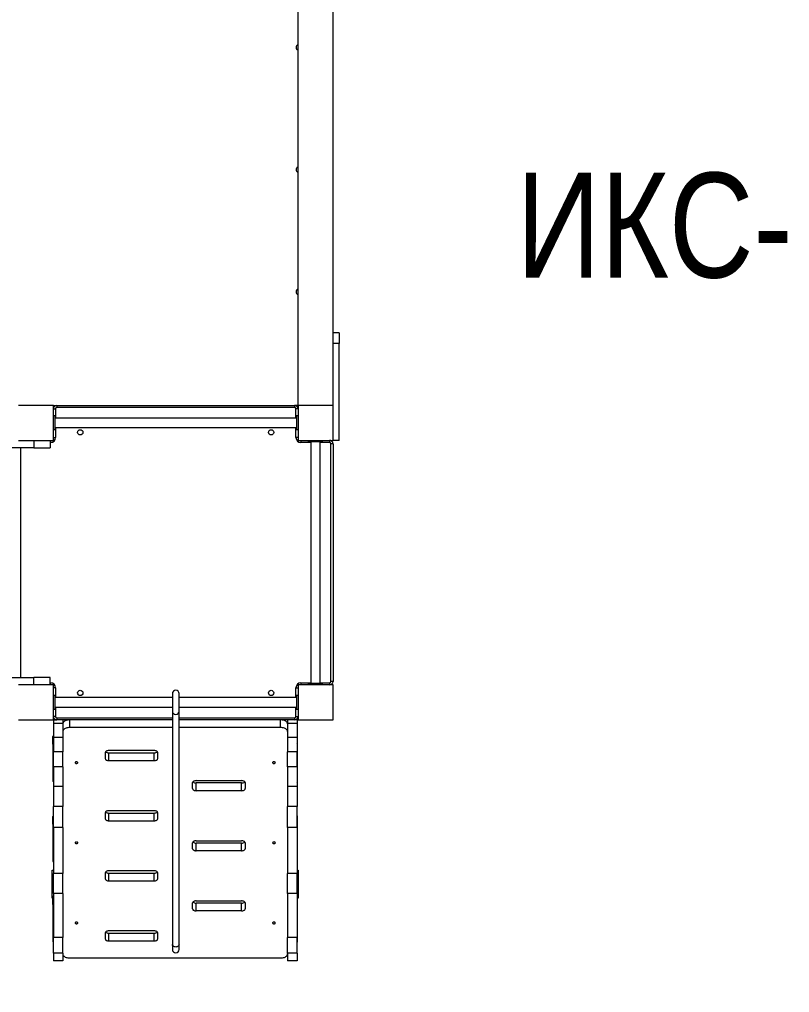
# Model space of a CAD drawing. Header units: millimetres. Extents: x -9848 to 7178, y -5300 to 6667.
# Drawn here: x -3435 to -1232, y -1753 to 1033 of the extents above; entities that cross this region are included whole.
import ezdxf

# ---------------------------------------------------------------- set-up
doc = ezdxf.new("R2010")
doc.units = ezdxf.units.MM
for name, color, linetype in [('DIKOM_АРТИКУЛ', 7, 'Continuous'), ('DIKOM_ОБЪЕКТ', 7, 'Continuous'), ('DIKOM_РАЗМЕР_ЗОНА', 7, 'Continuous'), ('DIKOM_РАЗМЕР_ОБЪЕКТА', 7, 'Continuous')]:
    doc.layers.add(name, color=color, linetype=linetype)
doc.styles.add('style1', font='arial.ttf', dxfattribs={"width": 0.8})
doc.dimstyles.new('1-50', dxfattribs={"dimtxt": 300, "dimasz": 200, "dimexe": 100, "dimexo": 0, "dimgap": 100, "dimtad": 0, "dimdec": 0, "dimtxsty": 'style1', "dimcen": 0, "dimclrd": 7, "dimclre": 7, "dimadec": 1, "dimazin": 2, "dimtfac": 1, "dimtdec": 0, "dimtmove": 1, "dimatfit": 3, "dimfxl": 0, "dimlwd": 25, "dimlwe": 18, "dimarcsym": 0})

# ---------------------------------------------------------------- blocks, each defined once
blk = doc.blocks.new('*D21')
at = {"layer": 'Defpoints', "color": 0, "transparency": 16777216}
for p in [(4614.2, 781.1), (-7848.5, -207.2), (-7848.5, -4134.2)]:
    blk.add_point(p, dxfattribs=at)
at = {"layer": 'DIKOM_РАЗМЕР_ОБЪЕКТА', "color": 7, "lineweight": 18, "transparency": 16777216}
for p, q in [((4614.2, 781.1), (4614.2, -4234.2)), ((-7848.5, -207.2), (-7848.5, -4234.2))]:
    blk.add_line(p, q, dxfattribs=at)
at = {"layer": 'DIKOM_РАЗМЕР_ОБЪЕКТА', "color": 7, "lineweight": 25, "transparency": 16777216}
for p, q in [((-7648.5, -4134.2), (-2616.9, -4134.2)), ((4414.2, -4134.2), (-1537.1, -4134.2))]:
    blk.add_line(p, q, dxfattribs=at)
at = {"layer": 'DIKOM_РАЗМЕР_ОБЪЕКТА', "color": 7, "transparency": 16777216}
for points in [[(-7648.5, -4100.8), (-7648.5, -4167.5), (-7848.5, -4134.2)], [(4414.2, -4100.8), (4414.2, -4167.5), (4614.2, -4134.2)]]:
    blk.add_solid(points, dxfattribs=at)
at = {"layer": 'DIKOM_РАЗМЕР_ОБЪЕКТА', "color": 0, "transparency": 16777216, "insert": (-2077, -4134.2), "char_height": 300, "attachment_point": 5, "style": 'style1'}
blk.add_mtext('12450', dxfattribs=at)
blk = doc.blocks.new('*D19')
at = {"layer": 'Defpoints', "color": 0, "transparency": 16777216}
for p in [(6614.2, 297.4), (-9848.5, -323.2), (6614.2, -5102.9)]:
    blk.add_point(p, dxfattribs=at)
at = {"layer": 'DIKOM_РАЗМЕР_ЗОНА', "color": 7, "lineweight": 18, "transparency": 16777216}
for p, q in [((6614.2, 297.4), (6614.2, -5202.9)), ((-9848.5, -323.2), (-9848.5, -5202.9))]:
    blk.add_line(p, q, dxfattribs=at)
at = {"layer": 'DIKOM_РАЗМЕР_ЗОНА', "color": 7, "lineweight": 25, "transparency": 16777216}
for p, q in [((-9648.5, -5102.9), (-2606.9, -5102.9)), ((6414.2, -5102.9), (-1527.1, -5102.9))]:
    blk.add_line(p, q, dxfattribs=at)
at = {"layer": 'DIKOM_РАЗМЕР_ЗОНА', "color": 7, "transparency": 16777216}
for points in [[(-9648.5, -5069.6), (-9648.5, -5136.3), (-9848.5, -5102.9)], [(6414.2, -5069.6), (6414.2, -5136.3), (6614.2, -5102.9)]]:
    blk.add_solid(points, dxfattribs=at)
at = {"layer": 'DIKOM_РАЗМЕР_ЗОНА', "color": 0, "transparency": 16777216, "insert": (-2067, -5102.9), "char_height": 300, "attachment_point": 5, "style": 'style1'}
blk.add_mtext('16450', dxfattribs=at)

msp = doc.modelspace()

# ---------------------------------------------------------------- linework, layer by layer
at = {"layer": 'DIKOM_ОБЪЕКТ', "color": 7, "linetype": 'Continuous', "lineweight": 15}
for p, q in [((-2638.1, -72.2), (-2638.1, 1538)), ((-2538.1, -72.2), (-2538.1, 1533)), ((-2520.1, 135.4), (-2538.1, 135.4)), ((-2520.1, 135.4), (-2520.1, 105.4)), ((-2520.1, 105.4), (-2538.1, 105.4)), ((-2538.1, -172.2), (-2538.1, 105.4)), ((-2520.1, -172.2), (-2520.1, 105.4)), ((-3338.1, -72.2), (-3438.1, -72.2)), ((-3338.1, -172.2), (-3338.1, -72.2)), ((-3338.1, -72.2), (-3328.1, -72.2)), ((-3338.1, -82.2), (-3332.1, -82.2)), ((-3332.1, -82.2), (-3332.1, -108.7)), ((-3328.1, -72.2), (-3328.1, -78.2)), ((-3328.1, -72.2), (-2648.1, -72.2)), ((-2648.1, -78.2), (-3328.1, -78.2)), ((-2648.1, -72.2), (-2648.1, -78.2)), ((-2638.1, -72.2), (-2648.1, -72.2)), ((-2638.1, -82.2), (-2644.1, -82.2)), ((-2644.1, -108.7), (-2644.1, -82.2)), ((-2538.1, -72.2), (-2638.1, -72.2)), ((-2638.1, -72.2), (-2638.1, -172.2)), ((-2538.1, -172.2), (-2538.1, -72.2)), ((-3334.1, -102.2), (-3338.1, -102.2)), ((-3334.1, -102.2), (-3334.1, -142.2)), ((-2642.1, -108.7), (-3334.1, -108.7)), ((-2638.1, -102.2), (-2642.1, -102.2)), ((-2642.1, -102.2), (-2642.1, -142.2)), ((-3334.1, -135.7), (-2642.1, -135.7)), ((-3332.1, -135.7), (-3332.1, -164.2)), ((-2644.1, -164.2), (-2644.1, -135.7)), ((-3334.1, -142.2), (-3338.1, -142.2)), ((-3338.1, -164.2), (-3332.1, -164.2)), ((-2638.1, -164.2), (-2644.1, -164.2)), ((-2638.1, -142.2), (-2642.1, -142.2)), ((-3393.6, -193.2), (-3652.7, -193.2)), ((-3438.1, -172.2), (-3338.1, -172.2)), ((-3432.1, -193.2), (-3432.1, -851.2)), ((-3393.6, -172.2), (-3393.6, -193.2)), ((-3393.6, -193.2), (-3347.6, -193.2)), ((-3347.6, -172.2), (-3347.6, -193.2)), ((-3346.1, -178.2), (-3347.6, -178.2)), ((-3346.1, -172.2), (-3346.1, -178.2)), ((-2638.1, -172.2), (-2538.1, -172.2)), ((-2630.1, -172.2), (-2630.1, -178.2)), ((-2601.6, -178.2), (-2630.1, -178.2)), ((-2608.1, -176.2), (-2608.1, -172.2)), ((-2568.1, -176.2), (-2608.1, -176.2)), ((-2601.6, -176.2), (-2601.6, -868.2)), ((-2574.6, -868.2), (-2574.6, -176.2)), ((-2548.1, -178.2), (-2574.6, -178.2)), ((-2568.1, -176.2), (-2568.1, -172.2)), ((-2548.1, -172.2), (-2548.1, -178.2)), ((-2544.1, -862.2), (-2544.1, -182.2)), ((-2538.1, -182.2), (-2544.1, -182.2)), ((-2520.1, -172.2), (-2538.1, -172.2)), ((-2538.1, -182.2), (-2538.1, -862.2)), ((-3652.7, -851.2), (-3393.6, -851.2)), ((-3393.6, -872.2), (-3393.6, -851.2)), ((-3347.6, -851.2), (-3393.6, -851.2)), ((-3347.6, -872.2), (-3347.6, -851.2)), ((-2538.1, -862.2), (-2544.1, -862.2)), ((-3338.1, -872.2), (-3438.1, -872.2)), ((-3347.6, -866.2), (-3346.1, -866.2)), ((-3346.1, -866.2), (-3346.1, -872.2)), ((-3338.1, -972.2), (-3338.1, -872.2)), ((-3332.1, -880.2), (-3338.1, -880.2)), ((-3332.1, -880.2), (-3332.1, -908.7)), ((-2644.1, -880.2), (-2638.1, -880.2)), ((-2644.1, -908.7), (-2644.1, -880.2)), ((-2538.1, -872.2), (-2638.1, -872.2)), ((-2638.1, -872.2), (-2638.1, -972.2)), ((-2630.1, -866.2), (-2630.1, -872.2)), ((-2630.1, -866.2), (-2601.6, -866.2)), ((-2608.1, -872.2), (-2608.1, -868.2)), ((-2568.1, -868.2), (-2608.1, -868.2)), ((-2574.6, -866.2), (-2548.1, -866.2)), ((-2568.1, -872.2), (-2568.1, -868.2)), ((-2548.1, -866.2), (-2548.1, -872.2)), ((-2538.1, -972.2), (-2538.1, -872.2)), ((-3334.1, -902.2), (-3338.1, -902.2)), ((-3334.1, -902.2), (-3334.1, -942.2)), ((-2997.6, -908.7), (-3334.1, -908.7)), ((-2997.6, -897.2), (-2997.6, -947.2)), ((-2978.6, -947.2), (-2978.6, -897.2)), ((-2642.1, -908.7), (-2978.6, -908.7)), ((-2638.1, -902.2), (-2642.1, -902.2)), ((-2642.1, -902.2), (-2642.1, -942.2)), ((-3334.1, -942.2), (-3338.1, -942.2)), ((-3334.1, -935.7), (-2997.6, -935.7)), ((-3332.1, -935.7), (-3332.1, -962.2)), ((-2997.6, -935.7), (-2997.6, -1615.7)), ((-2978.6, -1615.7), (-2978.6, -935.7)), ((-2978.6, -935.7), (-2642.1, -935.7)), ((-2644.1, -962.2), (-2644.1, -935.7)), ((-2638.1, -942.2), (-2642.1, -942.2)), ((-3438.1, -972.2), (-3338.1, -972.2)), ((-3332.1, -962.2), (-3338.1, -962.2)), ((-3311.1, -972.2), (-3338.1, -972.2)), ((-3338.1, -972.2), (-3338.1, -982.2)), ((-3338.1, -972.2), (-3328.1, -972.2)), ((-3328.1, -966.2), (-3328.1, -972.2)), ((-3328.1, -966.2), (-2997.6, -966.2)), ((-2997.6, -972.2), (-3328.1, -972.2)), ((-3311.1, -972.2), (-3311.1, -982.2)), ((-3291.1, -994.3), (-3291.1, -972.2)), ((-2978.6, -966.2), (-2648.1, -966.2)), ((-2648.1, -972.2), (-2978.6, -972.2)), ((-2688.1, -994.3), (-2688.1, -972.2)), ((-2641.1, -972.2), (-2668.1, -972.2)), ((-2668.1, -972.2), (-2668.1, -982.2)), ((-2648.1, -966.2), (-2648.1, -972.2)), ((-2638.1, -972.2), (-2648.1, -972.2)), ((-2644.1, -962.2), (-2638.1, -962.2)), ((-2641.1, -972.2), (-2641.1, -982.2)), ((-2638.1, -972.2), (-2538.1, -972.2)), ((-3311.1, -982.2), (-3338.1, -982.2)), ((-3338.1, -982.2), (-3338.1, -1023.1)), ((-3311.1, -982.2), (-3311.1, -1023.1)), ((-2997.6, -994.3), (-3291.1, -994.3)), ((-2688.1, -994.3), (-2978.6, -994.3)), ((-2641.1, -982.2), (-2668.1, -982.2)), ((-2668.1, -982.2), (-2668.1, -1023.1)), ((-2641.1, -982.2), (-2641.1, -1023.1)), ((-3339.6, -1041.9), (-3339.6, -1019.8)), ((-3311.1, -1023.1), (-3338.1, -1023.1)), ((-3338.1, -1023.1), (-3338.1, -1064.2)), ((-3311.1, -1023.1), (-3311.1, -1064.2)), ((-2641.1, -1023.1), (-2668.1, -1023.1)), ((-2668.1, -1023.1), (-2668.1, -1064.2)), ((-2641.1, -1023.1), (-2641.1, -1064.2)), ((-2639.6, -1041.9), (-2639.6, -1019.8)), ((-3339.6, -1041.9), (-3339.6, -1147.5)), ((-2639.6, -1147.5), (-2639.6, -1041.9)), ((-3311.1, -1064.2), (-3338.1, -1064.2)), ((-3338.1, -1106.8), (-3338.1, -1064.2)), ((-3311.1, -1106.8), (-3311.1, -1064.2)), ((-3189.6, -1066), (-3189.6, -1083.2)), ((-3049.6, -1060.3), (-3179.6, -1060.3)), ((-3179.6, -1088.9), (-3179.6, -1066.8)), ((-3179.6, -1066.8), (-3049.6, -1066.8)), ((-3049.6, -1088.9), (-3049.6, -1066.8)), ((-3039.6, -1083.2), (-3039.6, -1066)), ((-2641.1, -1064.2), (-2668.1, -1064.2)), ((-2668.1, -1106.8), (-2668.1, -1064.2)), ((-2641.1, -1106.8), (-2641.1, -1064.2)), ((-3311.1, -1106.8), (-3338.1, -1106.8)), ((-3338.1, -1106.8), (-3338.1, -1162.7)), ((-3311.1, -1106.8), (-3311.1, -1162.7)), ((-3179.6, -1088.9), (-3049.6, -1088.9)), ((-2641.1, -1106.8), (-2668.1, -1106.8)), ((-2668.1, -1106.8), (-2668.1, -1162.7)), ((-2641.1, -1106.8), (-2641.1, -1162.7)), ((-3311.1, -1162.7), (-3338.1, -1162.7)), ((-3338.1, -1162.7), (-3338.1, -1220.1)), ((-3311.1, -1162.7), (-3311.1, -1220.1)), ((-2939.6, -1169.2), (-2939.6, -1152)), ((-2929.6, -1146.3), (-2799.6, -1146.3)), ((-2929.6, -1175), (-2929.6, -1152.9)), ((-2799.6, -1152.9), (-2929.6, -1152.9)), ((-2799.6, -1175), (-2799.6, -1152.9)), ((-2789.6, -1152), (-2789.6, -1169.2)), ((-2641.1, -1162.7), (-2668.1, -1162.7)), ((-2668.1, -1162.7), (-2668.1, -1220.1)), ((-2641.1, -1162.7), (-2641.1, -1220.1)), ((-2799.6, -1175), (-2929.6, -1175)), ((-3311.1, -1220.1), (-3338.1, -1220.1)), ((-3338.1, -1279.9), (-3338.1, -1220.1)), ((-3311.1, -1279.9), (-3311.1, -1220.1)), ((-2641.1, -1220.1), (-2668.1, -1220.1)), ((-2668.1, -1279.9), (-2668.1, -1220.1)), ((-2641.1, -1279.9), (-2641.1, -1220.1)), ((-3339.6, -1271.3), (-3339.6, -1249.2)), ((-3189.6, -1238.1), (-3189.6, -1255.3)), ((-3049.6, -1232.3), (-3179.6, -1232.3)), ((-3179.6, -1261), (-3179.6, -1238.9)), ((-3179.6, -1238.9), (-3049.6, -1238.9)), ((-3049.6, -1261), (-3049.6, -1238.9)), ((-3039.6, -1255.3), (-3039.6, -1238.1)), ((-2639.6, -1271.3), (-2639.6, -1249.2)), ((-3339.6, -1271.3), (-3339.6, -1376.9)), ((-3311.1, -1279.9), (-3338.1, -1279.9)), ((-3338.1, -1279.9), (-3338.1, -1412)), ((-3311.1, -1279.9), (-3311.1, -1412)), ((-3179.6, -1261), (-3049.6, -1261)), ((-2641.1, -1279.9), (-2668.1, -1279.9)), ((-2668.1, -1279.9), (-2668.1, -1412)), ((-2641.1, -1279.9), (-2641.1, -1412)), ((-2639.6, -1376.9), (-2639.6, -1271.3)), ((-2939.6, -1341.3), (-2939.6, -1324.1)), ((-2929.6, -1318.4), (-2799.6, -1318.4)), ((-2929.6, -1347.1), (-2929.6, -1324.9)), ((-2799.6, -1324.9), (-2929.6, -1324.9)), ((-2799.6, -1347.1), (-2799.6, -1324.9)), ((-2789.6, -1324.1), (-2789.6, -1341.3)), ((-2799.6, -1347.1), (-2929.6, -1347.1)), ((-3341.1, -1482.3), (-3341.1, -1402.3)), ((-3341.1, -1402.3), (-3338.1, -1402.3)), ((-3311.1, -1412), (-3338.1, -1412)), ((-3338.1, -1469.6), (-3338.1, -1412)), ((-3311.1, -1469.6), (-3311.1, -1412)), ((-3189.6, -1410.1), (-3189.6, -1427.4)), ((-3049.6, -1404.4), (-3179.6, -1404.4)), ((-3179.6, -1433.1), (-3179.6, -1411)), ((-3179.6, -1411), (-3049.6, -1411)), ((-3049.6, -1433.1), (-3049.6, -1411)), ((-3039.6, -1427.4), (-3039.6, -1410.1)), ((-2641.1, -1412), (-2668.1, -1412)), ((-2668.1, -1469.6), (-2668.1, -1412)), ((-2641.1, -1402.3), (-2638.1, -1402.3)), ((-2641.1, -1469.6), (-2641.1, -1412)), ((-2638.1, -1402.3), (-2638.1, -1482.3)), ((-3179.6, -1433.1), (-3049.6, -1433.1)), ((-3311.1, -1469.6), (-3338.1, -1469.6)), ((-3338.1, -1469.6), (-3338.1, -1595.2)), ((-3311.1, -1469.6), (-3311.1, -1595.2)), ((-2641.1, -1469.6), (-2668.1, -1469.6)), ((-2668.1, -1469.6), (-2668.1, -1595.2)), ((-2641.1, -1469.6), (-2641.1, -1595.2)), ((-3339.6, -1482.3), (-3341.1, -1482.3)), ((-3339.6, -1500.8), (-3339.6, -1478.7)), ((-3339.6, -1500.8), (-3339.6, -1606.3)), ((-2939.6, -1513.4), (-2939.6, -1496.2)), ((-2929.6, -1490.5), (-2799.6, -1490.5)), ((-2929.6, -1519.1), (-2929.6, -1497)), ((-2799.6, -1497), (-2929.6, -1497)), ((-2799.6, -1519.1), (-2799.6, -1497)), ((-2789.6, -1496.2), (-2789.6, -1513.4)), ((-2639.6, -1500.8), (-2639.6, -1478.7)), ((-2638.1, -1482.3), (-2639.6, -1482.3)), ((-2639.6, -1606.3), (-2639.6, -1500.8)), ((-2799.6, -1519.1), (-2929.6, -1519.1)), ((-3189.6, -1582.2), (-3189.6, -1599.4)), ((-3049.6, -1576.5), (-3179.6, -1576.5)), ((-3179.6, -1605.2), (-3179.6, -1583)), ((-3179.6, -1583), (-3049.6, -1583)), ((-3049.6, -1605.2), (-3049.6, -1583)), ((-3039.6, -1599.4), (-3039.6, -1582.2)), ((-3311.1, -1595.2), (-3338.1, -1595.2)), ((-3338.1, -1639.7), (-3338.1, -1595.2)), ((-3311.1, -1639.7), (-3311.1, -1595.2)), ((-3179.6, -1605.2), (-3049.6, -1605.2)), ((-2641.1, -1595.2), (-2668.1, -1595.2)), ((-2668.1, -1639.7), (-2668.1, -1595.2)), ((-2641.1, -1639.7), (-2641.1, -1595.2)), ((-3311.1, -1639.7), (-3338.1, -1639.7)), ((-3338.1, -1639.7), (-3338.1, -1662.2)), ((-3311.1, -1639.7), (-3311.1, -1662.2)), ((-2997.6, -1615.7), (-2997.6, -1629.7)), ((-2997.6, -1617.6), (-2997.6, -1629.7)), ((-2978.6, -1629.7), (-2978.6, -1615.7)), ((-2978.6, -1629.7), (-2978.6, -1617.6)), ((-2641.1, -1639.7), (-2668.1, -1639.7)), ((-2668.1, -1639.7), (-2668.1, -1662.2)), ((-2641.1, -1639.7), (-2641.1, -1662.2)), ((-3311.1, -1662.2), (-3338.1, -1662.2)), ((-3291.1, -1653.9), (-2688.1, -1653.9)), ((-2641.1, -1662.2), (-2668.1, -1662.2))]:
    msp.add_line(p, q, dxfattribs=at)
at = {"layer": 'DIKOM_ОБЪЕКТ', "color": 7, "linetype": 'Continuous', "lineweight": 15, "flags": 128}
for points in [[(-3292.3, -972.2), (-3293.9, -972.3), (-3296.7, -972.7), (-3299.4, -973.2), (-3301.9, -974), (-3304.2, -975), (-3306.2, -976.1), (-3307.9, -977.5), (-3309.3, -978.9), (-3310.3, -980.4), (-3310.9, -982), (-3311.1, -983.7)], [(-2668.1, -983.7), (-2668.3, -982), (-2668.9, -980.4), (-2669.9, -978.9), (-2671.3, -977.5), (-2673, -976.1), (-2675, -975), (-2677.3, -974), (-2679.8, -973.2), (-2682.4, -972.7), (-2685.2, -972.3), (-2686.8, -972.2)], [(-3291.1, -994.3), (-3293.9, -994.4), (-3296.7, -994.8), (-3299.4, -995.3), (-3301.9, -996.1), (-3304.2, -997.1), (-3306.2, -998.3), (-3307.9, -999.6), (-3309.3, -1001), (-3310.3, -1002.5), (-3310.9, -1004.1), (-3311.1, -1005.8)], [(-2668.1, -1005.8), (-2668.3, -1004.1), (-2668.9, -1002.5), (-2669.9, -1001), (-2671.3, -999.6), (-2673, -998.3), (-2675, -997.1), (-2677.3, -996.1), (-2679.8, -995.3), (-2682.4, -994.8), (-2685.2, -994.4), (-2688.1, -994.3)], [(-3179.6, -1060.3), (-3181.5, -1060.4), (-3183.4, -1060.7), (-3185.1, -1061.2), (-3186.6, -1061.9), (-3187.9, -1062.8), (-3188.8, -1063.8), (-3189.4, -1064.9), (-3189.6, -1066)], [(-3189.6, -1083.2), (-3189.4, -1084.3), (-3188.8, -1085.4), (-3187.9, -1086.4), (-3186.6, -1087.3), (-3185.1, -1088), (-3183.4, -1088.5), (-3181.5, -1088.8), (-3179.6, -1088.9)], [(-3039.6, -1066), (-3039.8, -1064.9), (-3040.3, -1063.8), (-3041.3, -1062.8), (-3042.5, -1061.9), (-3044, -1061.2), (-3045.8, -1060.7), (-3047.6, -1060.4), (-3049.6, -1060.3)], [(-3049.6, -1088.9), (-3047.6, -1088.8), (-3045.8, -1088.5), (-3044, -1088), (-3042.5, -1087.3), (-3041.3, -1086.4), (-3040.3, -1085.4), (-3039.8, -1084.3), (-3039.6, -1083.2)], [(-3268.1, -1094.7), (-3268.3, -1094), (-3268.8, -1093.4), (-3269.6, -1092.9), (-3270.6, -1092.5), (-3271.8, -1092.4), (-3273, -1092.4), (-3274.1, -1092.7), (-3275, -1093.1), (-3275.7, -1093.7), (-3276, -1094.3), (-3276, -1095), (-3275.7, -1095.7), (-3275, -1096.2), (-3274.1, -1096.7), (-3273, -1096.9), (-3271.8, -1097), (-3270.6, -1096.8), (-3269.6, -1096.5), (-3268.8, -1096), (-3268.3, -1095.4), (-3268.1, -1094.7)], [(-2703.1, -1094.7), (-2703.3, -1094), (-2703.8, -1093.4), (-2704.6, -1092.9), (-2705.6, -1092.5), (-2706.8, -1092.4), (-2708, -1092.4), (-2709.1, -1092.7), (-2710, -1093.1), (-2710.7, -1093.7), (-2711, -1094.3), (-2711, -1095), (-2710.7, -1095.7), (-2710, -1096.2), (-2709.1, -1096.7), (-2708, -1096.9), (-2706.8, -1097), (-2705.6, -1096.8), (-2704.6, -1096.5), (-2703.8, -1096), (-2703.3, -1095.4), (-2703.1, -1094.7)], [(-2929.6, -1146.3), (-2931.5, -1146.4), (-2933.4, -1146.7), (-2935.1, -1147.3), (-2936.6, -1148), (-2937.9, -1148.9), (-2938.8, -1149.8), (-2939.4, -1150.9), (-2939.6, -1152)], [(-2939.6, -1169.2), (-2939.4, -1170.4), (-2938.8, -1171.4), (-2937.9, -1172.4), (-2936.6, -1173.3), (-2935.1, -1174), (-2933.4, -1174.5), (-2931.5, -1174.9), (-2929.6, -1175)], [(-2789.6, -1152), (-2789.8, -1150.9), (-2790.3, -1149.8), (-2791.3, -1148.9), (-2792.5, -1148), (-2794, -1147.3), (-2795.8, -1146.7), (-2797.6, -1146.4), (-2799.6, -1146.3)], [(-2799.6, -1175), (-2797.6, -1174.9), (-2795.8, -1174.5), (-2794, -1174), (-2792.5, -1173.3), (-2791.3, -1172.4), (-2790.3, -1171.4), (-2789.8, -1170.4), (-2789.6, -1169.2)], [(-3179.6, -1232.3), (-3181.5, -1232.5), (-3183.4, -1232.8), (-3185.1, -1233.3), (-3186.6, -1234), (-3187.9, -1234.9), (-3188.8, -1235.9), (-3189.4, -1237), (-3189.6, -1238.1)], [(-3039.6, -1238.1), (-3039.8, -1237), (-3040.3, -1235.9), (-3041.3, -1234.9), (-3042.5, -1234), (-3044, -1233.3), (-3045.8, -1232.8), (-3047.6, -1232.5), (-3049.6, -1232.3)], [(-3189.6, -1255.3), (-3189.4, -1256.4), (-3188.8, -1257.5), (-3187.9, -1258.5), (-3186.6, -1259.3), (-3185.1, -1260.1), (-3183.4, -1260.6), (-3181.5, -1260.9), (-3179.6, -1261)], [(-3049.6, -1261), (-3047.6, -1260.9), (-3045.8, -1260.6), (-3044, -1260.1), (-3042.5, -1259.3), (-3041.3, -1258.5), (-3040.3, -1257.5), (-3039.8, -1256.4), (-3039.6, -1255.3)], [(-3268.1, -1324.1), (-3268.3, -1323.4), (-3268.8, -1322.8), (-3269.6, -1322.3), (-3270.6, -1322), (-3271.8, -1321.8), (-3273, -1321.9), (-3274.1, -1322.1), (-3275, -1322.6), (-3275.7, -1323.1), (-3276, -1323.8), (-3276, -1324.5), (-3275.7, -1325.1), (-3275, -1325.7), (-3274.1, -1326.1), (-3273, -1326.4), (-3271.8, -1326.4), (-3270.6, -1326.2), (-3269.6, -1325.9), (-3268.8, -1325.4), (-3268.3, -1324.8), (-3268.1, -1324.1)], [(-2929.6, -1318.4), (-2931.5, -1318.5), (-2933.4, -1318.8), (-2935.1, -1319.3), (-2936.6, -1320.1), (-2937.9, -1320.9), (-2938.8, -1321.9), (-2939.4, -1323), (-2939.6, -1324.1)], [(-2789.6, -1324.1), (-2789.8, -1323), (-2790.3, -1321.9), (-2791.3, -1320.9), (-2792.5, -1320.1), (-2794, -1319.3), (-2795.8, -1318.8), (-2797.6, -1318.5), (-2799.6, -1318.4)], [(-2703.1, -1324.1), (-2703.3, -1323.4), (-2703.8, -1322.8), (-2704.6, -1322.3), (-2705.6, -1322), (-2706.8, -1321.8), (-2708, -1321.9), (-2709.1, -1322.1), (-2710, -1322.6), (-2710.7, -1323.1), (-2711, -1323.8), (-2711, -1324.5), (-2710.7, -1325.1), (-2710, -1325.7), (-2709.1, -1326.1), (-2708, -1326.4), (-2706.8, -1326.4), (-2705.6, -1326.2), (-2704.6, -1325.9), (-2703.8, -1325.4), (-2703.3, -1324.8), (-2703.1, -1324.1)], [(-2939.6, -1341.3), (-2939.4, -1342.4), (-2938.8, -1343.5), (-2937.9, -1344.5), (-2936.6, -1345.4), (-2935.1, -1346.1), (-2933.4, -1346.6), (-2931.5, -1346.9), (-2929.6, -1347.1)], [(-2799.6, -1347.1), (-2797.6, -1346.9), (-2795.8, -1346.6), (-2794, -1346.1), (-2792.5, -1345.4), (-2791.3, -1344.5), (-2790.3, -1343.5), (-2789.8, -1342.4), (-2789.6, -1341.3)], [(-3179.6, -1404.4), (-3181.5, -1404.5), (-3183.4, -1404.9), (-3185.1, -1405.4), (-3186.6, -1406.1), (-3187.9, -1407), (-3188.8, -1408), (-3189.4, -1409), (-3189.6, -1410.1)], [(-3039.6, -1410.1), (-3039.8, -1409), (-3040.3, -1408), (-3041.3, -1407), (-3042.5, -1406.1), (-3044, -1405.4), (-3045.8, -1404.9), (-3047.6, -1404.5), (-3049.6, -1404.4)], [(-3189.6, -1427.4), (-3189.4, -1428.5), (-3188.8, -1429.6), (-3187.9, -1430.5), (-3186.6, -1431.4), (-3185.1, -1432.1), (-3183.4, -1432.7), (-3181.5, -1433), (-3179.6, -1433.1)], [(-3049.6, -1433.1), (-3047.6, -1433), (-3045.8, -1432.7), (-3044, -1432.1), (-3042.5, -1431.4), (-3041.3, -1430.5), (-3040.3, -1429.6), (-3039.8, -1428.5), (-3039.6, -1427.4)], [(-2929.6, -1490.5), (-2931.5, -1490.6), (-2933.4, -1490.9), (-2935.1, -1491.4), (-2936.6, -1492.1), (-2937.9, -1493), (-2938.8, -1494), (-2939.4, -1495.1), (-2939.6, -1496.2)], [(-2789.6, -1496.2), (-2789.8, -1495.1), (-2790.3, -1494), (-2791.3, -1493), (-2792.5, -1492.1), (-2794, -1491.4), (-2795.8, -1490.9), (-2797.6, -1490.6), (-2799.6, -1490.5)], [(-2939.6, -1513.4), (-2939.4, -1514.5), (-2938.8, -1515.6), (-2937.9, -1516.6), (-2936.6, -1517.4), (-2935.1, -1518.2), (-2933.4, -1518.7), (-2931.5, -1519), (-2929.6, -1519.1)], [(-2799.6, -1519.1), (-2797.6, -1519), (-2795.8, -1518.7), (-2794, -1518.2), (-2792.5, -1517.4), (-2791.3, -1516.6), (-2790.3, -1515.6), (-2789.8, -1514.5), (-2789.6, -1513.4)], [(-3268.1, -1553.5), (-3268.3, -1552.9), (-3268.8, -1552.3), (-3269.6, -1551.7), (-3270.6, -1551.4), (-3271.8, -1551.3), (-3273, -1551.3), (-3274.1, -1551.6), (-3275, -1552), (-3275.7, -1552.5), (-3276, -1553.2), (-3276, -1553.9), (-3275.7, -1554.5), (-3275, -1555.1), (-3274.1, -1555.5), (-3273, -1555.8), (-3271.8, -1555.8), (-3270.6, -1555.7), (-3269.6, -1555.3), (-3268.8, -1554.8), (-3268.3, -1554.2), (-3268.1, -1553.5)], [(-2703.1, -1553.5), (-2703.3, -1552.9), (-2703.8, -1552.3), (-2704.6, -1551.7), (-2705.6, -1551.4), (-2706.8, -1551.3), (-2708, -1551.3), (-2709.1, -1551.6), (-2710, -1552), (-2710.7, -1552.5), (-2711, -1553.2), (-2711, -1553.9), (-2710.7, -1554.5), (-2710, -1555.1), (-2709.1, -1555.5), (-2708, -1555.8), (-2706.8, -1555.8), (-2705.6, -1555.7), (-2704.6, -1555.3), (-2703.8, -1554.8), (-2703.3, -1554.2), (-2703.1, -1553.5)], [(-3179.6, -1576.5), (-3181.5, -1576.6), (-3183.4, -1576.9), (-3185.1, -1577.5), (-3186.6, -1578.2), (-3187.9, -1579), (-3188.8, -1580), (-3189.4, -1581.1), (-3189.6, -1582.2)], [(-3039.6, -1582.2), (-3039.8, -1581.1), (-3040.3, -1580), (-3041.3, -1579), (-3042.5, -1578.2), (-3044, -1577.5), (-3045.8, -1576.9), (-3047.6, -1576.6), (-3049.6, -1576.5)], [(-3189.6, -1599.4), (-3189.4, -1600.5), (-3188.8, -1601.6), (-3187.9, -1602.6), (-3186.6, -1603.5), (-3185.1, -1604.2), (-3183.4, -1604.7), (-3181.5, -1605.1), (-3179.6, -1605.2)], [(-3049.6, -1605.2), (-3047.6, -1605.1), (-3045.8, -1604.7), (-3044, -1604.2), (-3042.5, -1603.5), (-3041.3, -1602.6), (-3040.3, -1601.6), (-3039.8, -1600.5), (-3039.6, -1599.4)], [(-3311.1, -1642.4), (-3310.9, -1644.1), (-3310.3, -1645.7), (-3309.3, -1647.2), (-3307.9, -1648.7), (-3306.2, -1650), (-3304.2, -1651.1), (-3301.9, -1652.1), (-3299.4, -1652.9), (-3296.7, -1653.5), (-3293.9, -1653.8), (-3291.1, -1653.9)], [(-2978.6, -1615.7), (-2978.8, -1617), (-2979.3, -1618.3), (-2980.2, -1619.5), (-2981.4, -1620.5), (-2982.8, -1621.4), (-2984.4, -1622), (-2986.2, -1622.4), (-2988.1, -1622.5), (-2989.9, -1622.4), (-2991.7, -1622), (-2993.4, -1621.4), (-2994.8, -1620.5), (-2996, -1619.5), (-2996.9, -1618.3), (-2997.4, -1617), (-2997.6, -1615.7), (-2997.6, -1615.7)], [(-2688.1, -1653.9), (-2685.2, -1653.8), (-2682.4, -1653.5), (-2679.8, -1652.9), (-2677.3, -1652.1), (-2675, -1651.1), (-2673, -1650), (-2671.3, -1648.7), (-2669.9, -1647.2), (-2668.9, -1645.7), (-2668.3, -1644.1), (-2668.1, -1642.4)]]:
    msp.add_lwpolyline(points, dxfattribs=at)
at = {"layer": 'DIKOM_ОБЪЕКТ', "color": 7, "linetype": 'Continuous', "lineweight": 15}
for centre in [(-3261.1, -149.2), (-2715.1, -149.2), (-3261.1, -895.2), (-2715.1, -895.2)]:
    msp.add_circle(centre, 7.5, dxfattribs=at)
for centre, radius, start, end in [((-2635.7, 952.8), 8, 107.3325, 252.6675), ((-2635.7, 602.8), 8, 107.3325, 252.6675), ((-2635.7, 252.8), 8, 107.3325, 252.6675), ((-3328.1, -82.2), 10, 90, 180), ((-3328.1, -82.2), 4, 90, 180), ((-2648.1, -82.2), 10, 0, 90), ((-2648.1, -82.2), 4, 0, 90), ((-3346.1, -164.2), 14, 270, 0), ((-2630.1, -164.2), 14, 180, 270), ((-2548.1, -182.2), 10, 0, 90), ((-2548.1, -182.2), 4, 0, 90), ((-2548.1, -862.2), 4, 270, 0), ((-2548.1, -862.2), 10, 270, 0), ((-3346.1, -880.2), 14, 0, 90), ((-2988.1, -897.2), 9.5, 0, 180), ((-2630.1, -880.2), 14, 90, 180), ((-3328.1, -962.2), 10, 180, 270), ((-3328.1, -962.2), 4, 180, 270), ((-2988.1, -947.2), 9.5, 180, 0), ((-2648.1, -962.2), 4, 270, 0), ((-2648.1, -962.2), 10, 270, 0), ((-3335.9, -1020.1), 3.66, 125.9412, 175.5005), ((-2643.2, -1020.1), 3.66, 4.4866, 54.0795), ((-3335.9, -1042.2), 3.66, 125.9284, 175.5133), ((-2643.2, -1042.2), 3.65, 4.4738, 54.0922), ((-3180.4, -1055), 11.8, 226.1011, 273.995), ((-3048.8, -1055), 11.8, 266.0045, 313.8993), ((-3335.9, -1147.2), 3.66, 184.489, 234.0715), ((-2930.4, -1141.1), 11.8, 226.1011, 273.995), ((-2798.8, -1141.1), 11.8, 266.0045, 313.8993), ((-2643.2, -1147.2), 3.65, 305.9079, 355.5239), ((-3335.9, -1249.5), 3.66, 125.9285, 175.511), ((-3180.4, -1227.1), 11.8, 226.1011, 273.995), ((-3048.8, -1227.1), 11.8, 266.0045, 313.8993), ((-2643.2, -1249.5), 3.65, 4.4761, 54.0921), ((-3335.9, -1271.6), 3.66, 125.9396, 175.5021), ((-2643.2, -1271.6), 3.66, 4.4849, 54.0811), ((-2930.4, -1313.1), 11.8, 226.0993, 273.9969), ((-2798.8, -1313.1), 11.8, 266.0026, 313.9012), ((-3335.9, -1376.6), 3.66, 184.4995, 234.0588), ((-2643.2, -1376.6), 3.66, 305.9205, 355.5134), ((-3180.4, -1399.2), 11.8, 226.0993, 273.9969), ((-3048.8, -1399.2), 11.8, 266.0026, 313.9012), ((-3335.9, -1478.9), 3.66, 125.9285, 175.511), ((-2643.2, -1478.9), 3.65, 4.4761, 54.0921), ((-3335.9, -1501.1), 3.66, 125.9412, 175.5005), ((-2930.4, -1485.2), 11.8, 226.0997, 273.9978), ((-2798.8, -1485.2), 11.8, 266.0017, 313.9008), ((-2643.2, -1501.1), 3.66, 4.4866, 54.0795), ((-3180.4, -1571.2), 11.8, 226.1002, 273.996), ((-3048.8, -1571.2), 11.8, 266.0035, 313.9003), ((-3335.9, -1606), 3.66, 184.489, 234.0715), ((-2643.2, -1606), 3.65, 305.9079, 355.5239), ((-2988.1, -1629.7), 9.5, 180, 360)]:
    msp.add_arc(centre, radius, start, end, dxfattribs=at)

# ---------------------------------------------------------------- texts
at = {"layer": 'DIKOM_АРТИКУЛ', "color": 7, "linetype": 'Continuous', "lineweight": 15, "insert": (-2013.5, 594), "char_height": 300, "width": 1667.537, "attachment_point": 1, "style": 'style1'}
msp.add_mtext('ИКС-БИО-1.7', dxfattribs=at)

# ---------------------------------------------------------------- dimensions: what is measured, and where the dimension line sits
at = {"layer": 'DIKOM_РАЗМЕР_ЗОНА'}
dim = msp.add_linear_dim(base=(6614.2, -5102.9), p1=(-9848.5, -323.2), p2=(6614.2, 297.4), text='16450', dimstyle='1-50', override={"dimscale": 1, "dimtix": 0, "dimtofl": 1, "dimtmove": 1, "dimatfit": 3}, dxfattribs=at)
dim.commit()
dim.dimension.update_dxf_attribs({"geometry": '*D19', "text_midpoint": (-2067, -5102.9), "dimtype": 160})
at = {"layer": 'DIKOM_РАЗМЕР_ОБЪЕКТА'}
dim = msp.add_linear_dim(base=(-7848.5, -4134.2), p1=(4614.2, 781.1), p2=(-7848.5, -207.2), text='12450', dimstyle='1-50', override={"dimscale": 1, "dimtix": 0, "dimtofl": 1, "dimtmove": 1, "dimatfit": 3}, dxfattribs=at)
dim.commit()
dim.dimension.update_dxf_attribs({"geometry": '*D21', "text_midpoint": (-2077, -4134.2), "dimtype": 160})

doc.saveas('drawing.dxf')
